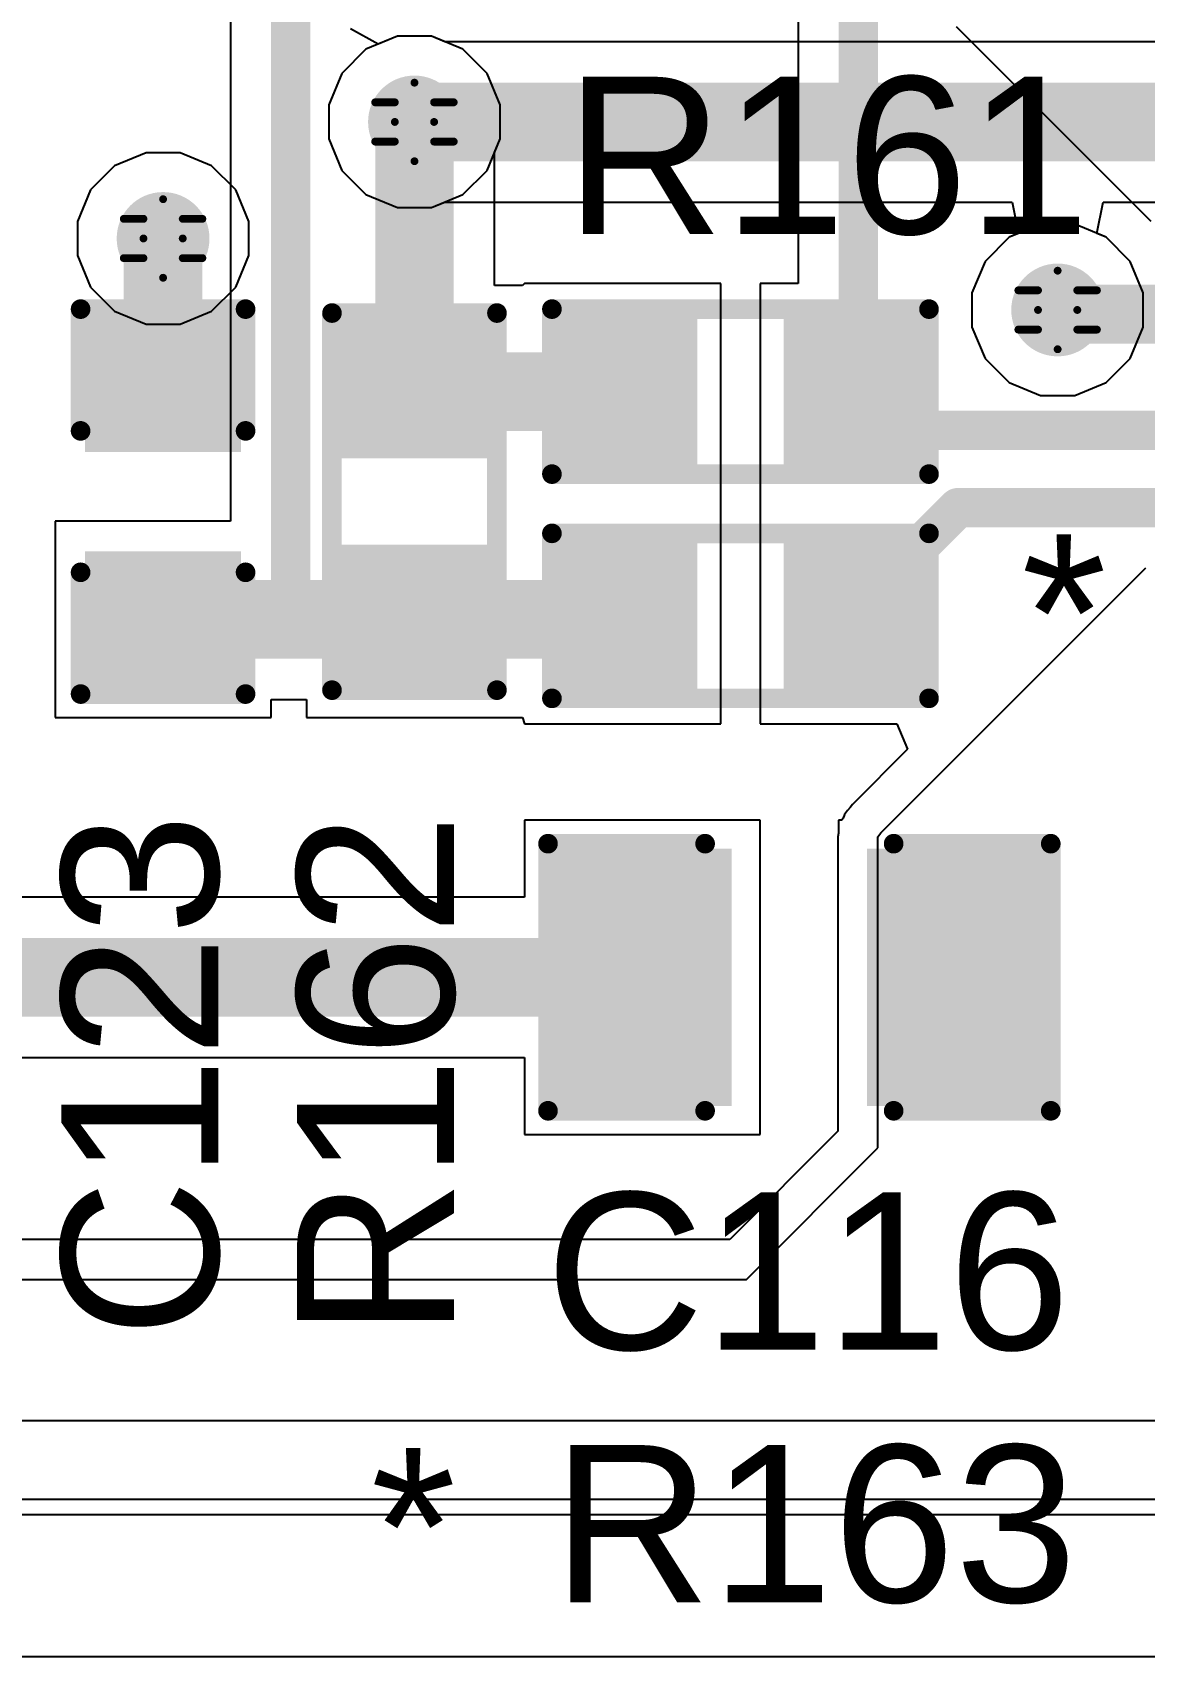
# Model space of a CAD drawing. Header units: inches. Extents: x 24 to 500, y 68 to 269.
# Drawn here: x 304.4 to 311.59, y 101.85 to 112.36 of the extents above; entities that cross this region are included whole.
import ezdxf

# ---------------------------------------------------------------- set-up
doc = ezdxf.new("R2010")
doc.units = ezdxf.units.IN
for name, color, linetype in [('Bottom Layer', 5, 'Continuous'), ('Drill Drawing', 1, 'Continuous'), ('Layer 1', 16, 'Continuous'), ('Layer 2', 76, 'Continuous'), ('Top Layer', 1, 'Continuous'), ('Top Overlay', 2, 'Continuous'), ('Top Paste', 8, 'Continuous'), ('Top Solder', 216, 'Continuous'), ('Via Holes', 16, 'Continuous')]:
    doc.layers.add(name, color=color, linetype=linetype)
doc.styles.add('Arial', font='', dxfattribs={"height": 0.2})
doc.styles.get('Arial').set_extended_font_data('Arial')

# ---------------------------------------------------------------- blocks, each defined once
blk = doc.blocks.new('R___0603_95')
at = {"layer": 'Top Layer'}
for points in [[(-0.38101016, 0.44449746), (-0.38101016, -0.44450254), (-1.14301016, -0.44450254), (-1.14301016, 0.44449746)], [(1.14298984, 0.44449746), (1.14298984, -0.44450254), (0.38098984, -0.44450254), (0.38098984, 0.44449746)]]:
    blk.add_hatch(color=1, dxfattribs=at).paths.add_polyline_path(points)
at = {"layer": 'Top Paste'}
for points in [[(-0.38101016, 0.44449746), (-0.38101016, -0.44450254), (-1.14301016, -0.44450254), (-1.14301016, 0.44449746)], [(1.14298984, 0.44449746), (1.14298984, -0.44450254), (0.38098984, -0.44450254), (0.38098984, 0.44449746)]]:
    blk.add_hatch(color=8, dxfattribs=at).paths.add_polyline_path(points)
at = {"layer": 'Top Solder'}
for points in [[(-0.27941016, 0.5460974599999999), (-0.27941016, -0.54610254), (-1.24461016, -0.54610254), (-1.24461016, 0.5460974599999999)], [(1.24458984, 0.5460974599999999), (1.24458984, -0.54610254), (0.27938984, -0.54610254), (0.27938984, 0.5460974599999999)]]:
    blk.add_hatch(color=216, dxfattribs=at).paths.add_polyline_path(points)
at = {"layer": 'Top Overlay'}
for points in [[(1.21918984, 0.5333974599999999, 0.127, 0.127, 0), (-1.21921016, 0.5333974599999999, 0.127, 0.127, 0)], [(-1.21921016, 0.5333974599999999, 0.127, 0.127, 0), (-1.21921016, -0.53340254, 0.127, 0.127, 0)], [(1.21918984, 0.5333974599999999, 0.127, 0.127, 0), (1.21918984, -0.53340254, 0.127, 0.127, 0)], [(1.21918984, -0.53340254, 0.127, 0.127, 0), (-1.21921016, -0.53340254, 0.127, 0.127, 0)]]:
    blk.add_lwpolyline(points, format="xyseb", dxfattribs=at)
for points in [[(-1.25096016, 0.5333974599999999, 0.0635, 0.0635, 1), (-1.18746016, 0.5333974599999999, 0.0635, 0.0635, 1)], [(-1.25096016, 0.5333974599999999, 0.0635, 0.0635, 1), (-1.18746016, 0.5333974599999999, 0.0635, 0.0635, 1)], [(1.18743984, 0.5333974599999999, 0.0635, 0.0635, 1), (1.25093984, 0.5333974599999999, 0.0635, 0.0635, 1)], [(1.18743984, 0.5333974599999999, 0.0635, 0.0635, 1), (1.25093984, 0.5333974599999999, 0.0635, 0.0635, 1)], [(-1.25096016, -0.53340254, 0.0635, 0.0635, 1), (-1.18746016, -0.53340254, 0.0635, 0.0635, 1)], [(-1.25096016, -0.53340254, 0.0635, 0.0635, 1), (-1.18746016, -0.53340254, 0.0635, 0.0635, 1)], [(1.18743984, -0.53340254, 0.0635, 0.0635, 1), (1.25093984, -0.53340254, 0.0635, 0.0635, 1)], [(1.18743984, -0.53340254, 0.0635, 0.0635, 1), (1.25093984, -0.53340254, 0.0635, 0.0635, 1)]]:
    blk.add_lwpolyline(points, format="xyseb", close=True, dxfattribs=at)
blk = doc.blocks.new('R___0603_96')
at = {"layer": 'Top Layer'}
for points in [[(-0.38101016, 0.44448984), (-0.38101016, -0.4445101599999999), (-1.14301016, -0.4445101599999999), (-1.14301016, 0.44448984)], [(1.14298984, 0.44448984), (1.14298984, -0.4445101599999999), (0.38098984, -0.4445101599999999), (0.38098984, 0.44448984)]]:
    blk.add_hatch(color=1, dxfattribs=at).paths.add_polyline_path(points)
at = {"layer": 'Top Paste'}
for points in [[(-0.38101016, 0.44448984), (-0.38101016, -0.4445101599999999), (-1.14301016, -0.4445101599999999), (-1.14301016, 0.44448984)], [(1.14298984, 0.44448984), (1.14298984, -0.4445101599999999), (0.38098984, -0.4445101599999999), (0.38098984, 0.44448984)]]:
    blk.add_hatch(color=8, dxfattribs=at).paths.add_polyline_path(points)
at = {"layer": 'Top Solder'}
for points in [[(-0.27941016, 0.5460898399999999), (-0.27941016, -0.5461101599999999), (-1.24461016, -0.5461101599999999), (-1.24461016, 0.5460898399999999)], [(1.24458984, 0.5460898399999999), (1.24458984, -0.5461101599999999), (0.27938984, -0.5461101599999999), (0.27938984, 0.5460898399999999)]]:
    blk.add_hatch(color=216, dxfattribs=at).paths.add_polyline_path(points)
at = {"layer": 'Top Overlay'}
for points in [[(-1.21921016, 0.53338984, 0.127, 0.127, 0), (1.21918984, 0.53338984, 0.127, 0.127, 0)], [(-1.21921016, 0.53338984, 0.127, 0.127, 0), (-1.21921016, -0.53341016, 0.127, 0.127, 0)], [(1.21918984, 0.53338984, 0.127, 0.127, 0), (1.21918984, -0.53341016, 0.127, 0.127, 0)], [(-1.21921016, -0.53341016, 0.127, 0.127, 0), (1.21918984, -0.53341016, 0.127, 0.127, 0)]]:
    blk.add_lwpolyline(points, format="xyseb", dxfattribs=at)
for points in [[(-1.25096016, 0.53338984, 0.0635, 0.0635, 1), (-1.18746016, 0.53338984, 0.0635, 0.0635, 1)], [(-1.25096016, 0.53338984, 0.0635, 0.0635, 1), (-1.18746016, 0.53338984, 0.0635, 0.0635, 1)], [(1.18743984, 0.53338984, 0.0635, 0.0635, 1), (1.25093984, 0.53338984, 0.0635, 0.0635, 1)], [(1.18743984, 0.53338984, 0.0635, 0.0635, 1), (1.25093984, 0.53338984, 0.0635, 0.0635, 1)], [(-1.25096016, -0.53341016, 0.0635, 0.0635, 1), (-1.18746016, -0.53341016, 0.0635, 0.0635, 1)], [(-1.25096016, -0.53341016, 0.0635, 0.0635, 1), (-1.18746016, -0.53341016, 0.0635, 0.0635, 1)], [(1.18743984, -0.53341016, 0.0635, 0.0635, 1), (1.25093984, -0.53341016, 0.0635, 0.0635, 1)], [(1.18743984, -0.53341016, 0.0635, 0.0635, 1), (1.25093984, -0.53341016, 0.0635, 0.0635, 1)]]:
    blk.add_lwpolyline(points, format="xyseb", close=True, dxfattribs=at)
blk = doc.blocks.new('R___0603_97')
at = {"layer": 'Top Layer'}
for points in [[(-0.38101016, 0.4445101599999999), (-0.38101016, -0.44448984), (-1.14301016, -0.44448984), (-1.14301016, 0.4445101599999999)], [(1.14298984, 0.4445101599999999), (1.14298984, -0.44448984), (0.38098984, -0.44448984), (0.38098984, 0.4445101599999999)]]:
    blk.add_hatch(color=1, dxfattribs=at).paths.add_polyline_path(points)
at = {"layer": 'Top Paste'}
for points in [[(-0.38101016, 0.4445101599999999), (-0.38101016, -0.44448984), (-1.14301016, -0.44448984), (-1.14301016, 0.4445101599999999)], [(1.14298984, 0.4445101599999999), (1.14298984, -0.44448984), (0.38098984, -0.44448984), (0.38098984, 0.4445101599999999)]]:
    blk.add_hatch(color=8, dxfattribs=at).paths.add_polyline_path(points)
at = {"layer": 'Top Solder'}
for points in [[(-0.27941016, 0.5461101599999999), (-0.27941016, -0.5460898399999999), (-1.24461016, -0.5460898399999999), (-1.24461016, 0.5461101599999999)], [(1.24458984, 0.5461101599999999), (1.24458984, -0.5460898399999999), (0.27938984, -0.5460898399999999), (0.27938984, 0.5461101599999999)]]:
    blk.add_hatch(color=216, dxfattribs=at).paths.add_polyline_path(points)
at = {"layer": 'Top Overlay'}
for points in [[(1.21918984, 0.53341016, 0.127, 0.127, 0), (-1.21921016, 0.53341016, 0.127, 0.127, 0)], [(-1.21921016, 0.53341016, 0.127, 0.127, 0), (-1.21921016, -0.53338984, 0.127, 0.127, 0)], [(1.21918984, 0.53341016, 0.127, 0.127, 0), (1.21918984, -0.53338984, 0.127, 0.127, 0)], [(1.21918984, -0.53338984, 0.127, 0.127, 0), (-1.21921016, -0.53338984, 0.127, 0.127, 0)]]:
    blk.add_lwpolyline(points, format="xyseb", dxfattribs=at)
for points in [[(-1.25096016, 0.53341016, 0.0635, 0.0635, 1), (-1.18746016, 0.53341016, 0.0635, 0.0635, 1)], [(-1.25096016, 0.53341016, 0.0635, 0.0635, 1), (-1.18746016, 0.53341016, 0.0635, 0.0635, 1)], [(1.18743984, 0.53341016, 0.0635, 0.0635, 1), (1.25093984, 0.53341016, 0.0635, 0.0635, 1)], [(1.18743984, 0.53341016, 0.0635, 0.0635, 1), (1.25093984, 0.53341016, 0.0635, 0.0635, 1)], [(-1.25096016, -0.53338984, 0.0635, 0.0635, 1), (-1.18746016, -0.53338984, 0.0635, 0.0635, 1)], [(-1.25096016, -0.53338984, 0.0635, 0.0635, 1), (-1.18746016, -0.53338984, 0.0635, 0.0635, 1)], [(1.18743984, -0.53338984, 0.0635, 0.0635, 1), (1.25093984, -0.53338984, 0.0635, 0.0635, 1)], [(1.18743984, -0.53338984, 0.0635, 0.0635, 1), (1.25093984, -0.53338984, 0.0635, 0.0635, 1)]]:
    blk.add_lwpolyline(points, format="xyseb", close=True, dxfattribs=at)
blk = doc.blocks.new('C___0603_212')
at = {"layer": 'Top Layer'}
for points in [[(-0.38098984, 0.4445101599999999), (-0.38098984, -0.44448984), (-1.14298984, -0.44448984), (-1.14298984, 0.4445101599999999)], [(1.14301016, 0.4445101599999999), (1.14301016, -0.44448984), (0.38101016, -0.44448984), (0.38101016, 0.4445101599999999)]]:
    blk.add_hatch(color=1, dxfattribs=at).paths.add_polyline_path(points)
at = {"layer": 'Top Paste'}
for points in [[(-0.38098984, 0.4445101599999999), (-0.38098984, -0.44448984), (-1.14298984, -0.44448984), (-1.14298984, 0.4445101599999999)], [(1.14301016, 0.4445101599999999), (1.14301016, -0.44448984), (0.38101016, -0.44448984), (0.38101016, 0.4445101599999999)]]:
    blk.add_hatch(color=8, dxfattribs=at).paths.add_polyline_path(points)
at = {"layer": 'Top Solder'}
for points in [[(-0.32098996, 0.50451004), (-0.32098996, -0.5044897199999999), (-1.20298972, -0.5044897199999999), (-1.20298972, 0.50451004)], [(1.20301004, 0.50451004), (1.20301004, -0.5044897199999999), (0.32101028, -0.5044897199999999), (0.32101028, 0.50451004)]]:
    blk.add_hatch(color=216, dxfattribs=at).paths.add_polyline_path(points)
at = {"layer": 'Top Overlay'}
for points in [[(-0.45718984, 0.53341016, 0.127, 0.127, 0), (-1.24458984, 0.53341016, 0.127, 0.127, 0)], [(-1.24458984, -0.53338984, 0.127, 0.127, 0), (-1.24458984, 0.53341016, 0.127, 0.127, 0)], [(1.24461016, 0.53341016, 0.127, 0.127, 0), (0.45721016, 0.53341016, 0.127, 0.127, 0)], [(1.24461016, -0.53338984, 0.127, 0.127, 0), (1.24461016, 0.53341016, 0.127, 0.127, 0)], [(-0.45718984, -0.53338984, 0.127, 0.127, 0), (-1.24458984, -0.53338984, 0.127, 0.127, 0)], [(1.24461016, -0.53338984, 0.127, 0.127, 0), (0.45721016, -0.53338984, 0.127, 0.127, 0)]]:
    blk.add_lwpolyline(points, format="xyseb", dxfattribs=at)
for points in [[(-1.27633984, 0.53341016, 0.0635, 0.0635, 1), (-1.21283984, 0.53341016, 0.0635, 0.0635, 1)], [(-1.27633984, 0.53341016, 0.0635, 0.0635, 1), (-1.21283984, 0.53341016, 0.0635, 0.0635, 1)], [(-0.48893984, 0.53341016, 0.0635, 0.0635, 1), (-0.42543984, 0.53341016, 0.0635, 0.0635, 1)], [(0.4254601599999999, 0.53341016, 0.0635, 0.0635, 1), (0.48896016, 0.53341016, 0.0635, 0.0635, 1)], [(1.21286016, 0.53341016, 0.0635, 0.0635, 1), (1.27636016, 0.53341016, 0.0635, 0.0635, 1)], [(1.21286016, 0.53341016, 0.0635, 0.0635, 1), (1.27636016, 0.53341016, 0.0635, 0.0635, 1)], [(-1.27633984, -0.53338984, 0.0635, 0.0635, 1), (-1.21283984, -0.53338984, 0.0635, 0.0635, 1)], [(-1.27633984, -0.53338984, 0.0635, 0.0635, 1), (-1.21283984, -0.53338984, 0.0635, 0.0635, 1)], [(-0.48893984, -0.53338984, 0.0635, 0.0635, 1), (-0.42543984, -0.53338984, 0.0635, 0.0635, 1)], [(0.4254601599999999, -0.53338984, 0.0635, 0.0635, 1), (0.48896016, -0.53338984, 0.0635, 0.0635, 1)], [(1.21286016, -0.53338984, 0.0635, 0.0635, 1), (1.27636016, -0.53338984, 0.0635, 0.0635, 1)], [(1.21286016, -0.53338984, 0.0635, 0.0635, 1), (1.27636016, -0.53338984, 0.0635, 0.0635, 1)]]:
    blk.add_lwpolyline(points, format="xyseb", close=True, dxfattribs=at)
blk = doc.blocks.new('C___0805_219')
at = {"layer": 'Top Layer'}
for points in [[(-1.52398984, 0.7620025399999999), (-0.5079898399999999, 0.7620025399999999), (-0.5079898399999999, -0.7619974599999999), (-1.52398984, -0.7619974599999999)], [(0.50801016, 0.7620025399999999), (1.52401016, 0.7620025399999999), (1.52401016, -0.7619974599999999), (0.50801016, -0.7619974599999999)]]:
    blk.add_hatch(color=1, dxfattribs=at).paths.add_polyline_path(points)
at = {"layer": 'Top Paste'}
for points in [[(-1.52398984, 0.7620025399999999), (-0.5079898399999999, 0.7620025399999999), (-0.5079898399999999, -0.7619974599999999), (-1.52398984, -0.7619974599999999)], [(0.50801016, 0.7620025399999999), (1.52401016, 0.7620025399999999), (1.52401016, -0.7619974599999999), (0.50801016, -0.7619974599999999)]]:
    blk.add_hatch(color=8, dxfattribs=at).paths.add_polyline_path(points)
at = {"layer": 'Top Solder'}
for points in [[(-1.5939897, 0.8320023999999999), (-0.43798998, 0.8320023999999999), (-0.43798998, -0.83199732), (-1.5939897, -0.83199732)], [(0.4380103, 0.8320023999999999), (1.59401002, 0.8320023999999999), (1.59401002, -0.83199732), (0.4380103, -0.83199732)]]:
    blk.add_hatch(color=216, dxfattribs=at).paths.add_polyline_path(points)
at = {"layer": 'Top Overlay'}
for points in [[(-1.62558984, -0.8635974599999999, 0.127, 0.127, 0), (-1.62558984, 0.8636025399999999, 0.127, 0.127, 0)], [(-1.62558984, 0.8636025399999999, 0.127, 0.127, 0), (-0.6095898399999999, 0.8636025399999999, 0.127, 0.127, 0)], [(0.60961016, 0.8636025399999999, 0.127, 0.127, 0), (1.62561016, 0.8636025399999999, 0.127, 0.127, 0)], [(1.62561016, -0.8635974599999999, 0.127, 0.127, 0), (1.62561016, 0.8636025399999999, 0.127, 0.127, 0)], [(-1.62558984, -0.8635974599999999, 0.127, 0.127, 0), (-0.6095898399999999, -0.8635974599999999, 0.127, 0.127, 0)], [(0.60961016, -0.8635974599999999, 0.127, 0.127, 0), (1.62561016, -0.8635974599999999, 0.127, 0.127, 0)]]:
    blk.add_lwpolyline(points, format="xyseb", dxfattribs=at)
for points in [[(-1.65733984, 0.8636025399999999, 0.0635, 0.0635, 1), (-1.59383984, 0.8636025399999999, 0.0635, 0.0635, 1)], [(-1.65733984, 0.8636025399999999, 0.0635, 0.0635, 1), (-1.59383984, 0.8636025399999999, 0.0635, 0.0635, 1)], [(-0.64133984, 0.8636025399999999, 0.0635, 0.0635, 1), (-0.5778398399999999, 0.8636025399999999, 0.0635, 0.0635, 1)], [(0.57786016, 0.8636025399999999, 0.0635, 0.0635, 1), (0.64136016, 0.8636025399999999, 0.0635, 0.0635, 1)], [(1.59386016, 0.8636025399999999, 0.0635, 0.0635, 1), (1.65736016, 0.8636025399999999, 0.0635, 0.0635, 1)], [(1.59386016, 0.8636025399999999, 0.0635, 0.0635, 1), (1.65736016, 0.8636025399999999, 0.0635, 0.0635, 1)], [(-1.65733984, -0.8635974599999999, 0.0635, 0.0635, 1), (-1.59383984, -0.8635974599999999, 0.0635, 0.0635, 1)], [(-1.65733984, -0.8635974599999999, 0.0635, 0.0635, 1), (-1.59383984, -0.8635974599999999, 0.0635, 0.0635, 1)], [(-0.64133984, -0.8635974599999999, 0.0635, 0.0635, 1), (-0.5778398399999999, -0.8635974599999999, 0.0635, 0.0635, 1)], [(0.57786016, -0.8635974599999999, 0.0635, 0.0635, 1), (0.64136016, -0.8635974599999999, 0.0635, 0.0635, 1)], [(1.59386016, -0.8635974599999999, 0.0635, 0.0635, 1), (1.65736016, -0.8635974599999999, 0.0635, 0.0635, 1)], [(1.59386016, -0.8635974599999999, 0.0635, 0.0635, 1), (1.65736016, -0.8635974599999999, 0.0635, 0.0635, 1)]]:
    blk.add_lwpolyline(points, format="xyseb", close=True, dxfattribs=at)

msp = doc.modelspace()

# ---------------------------------------------------------------- hatches: boundary and pattern name
at = {"layer": 'Bottom Layer'}
h = msp.add_hatch(color=5, dxfattribs=at)
edge = h.paths.add_edge_path()
edge.add_arc((306.8698968, 111.7768148), 0.2999994, 0, 360)
h = msp.add_hatch(color=5, dxfattribs=at)
edge = h.paths.add_edge_path()
edge.add_arc((305.24427648, 111.02341016), 0.2999994, 0, 360)
h = msp.add_hatch(color=5, dxfattribs=at)
edge = h.paths.add_edge_path()
edge.add_arc((311.0291976, 110.56114032), 0.2999994, 0, 360)
at = {"layer": 'Layer 1'}
h = msp.add_hatch(color=16, dxfattribs=at)
edge = h.paths.add_edge_path()
edge.add_arc((306.8698968, 111.7768148), 0.2999994, 0, 360)
h = msp.add_hatch(color=16, dxfattribs=at)
edge = h.paths.add_edge_path()
edge.add_arc((305.24427648, 111.02341016), 0.2999994, 0, 360)
h = msp.add_hatch(color=16, dxfattribs=at)
edge = h.paths.add_edge_path()
edge.add_arc((311.0291976, 110.56114032), 0.2999994, 0, 360)
at = {"layer": 'Layer 2'}
h = msp.add_hatch(color=76, dxfattribs=at)
edge = h.paths.add_edge_path()
edge.add_arc((306.8698968, 111.7768148), 0.2999994, 0, 360)
h = msp.add_hatch(color=76, dxfattribs=at)
edge = h.paths.add_edge_path()
edge.add_arc((305.24427648, 111.02341016), 0.2999994, 0, 360)
h = msp.add_hatch(color=76, dxfattribs=at)
edge = h.paths.add_edge_path()
edge.add_arc((311.0291976, 110.56114032), 0.2999994, 0, 360)
at = {"layer": 'Top Layer'}
h = msp.add_hatch(color=1, dxfattribs=at)
edge = h.paths.add_edge_path()
edge.add_arc((306.8698968, 111.7768148), 0.2999994, 0, 360)
h = msp.add_hatch(color=1, dxfattribs=at)
edge = h.paths.add_edge_path()
edge.add_arc((305.24427648, 111.02341016), 0.2999994, 0, 360)
h = msp.add_hatch(color=1, dxfattribs=at)
edge = h.paths.add_edge_path()
edge.add_arc((311.0291976, 110.56114032), 0.2999994, 0, 360)
at = {"layer": 'Via Holes'}
h = msp.add_hatch(color=7, dxfattribs=at)
edge = h.paths.add_edge_path()
edge.add_arc((306.8698968, 111.7768148), 0.1499997, 0, 360)
h = msp.add_hatch(color=7, dxfattribs=at)
edge = h.paths.add_edge_path()
edge.add_arc((305.24427648, 111.02341016), 0.1499997, 0, 360)
h = msp.add_hatch(color=7, dxfattribs=at)
edge = h.paths.add_edge_path()
edge.add_arc((311.0291976, 110.56114032), 0.1499997, 0, 360)

# ---------------------------------------------------------------- linework, layer by layer
at = {"layer": 'Bottom Layer'}
for p, q in [((306.7596989, 112.3308142), (306.55608234, 112.2464735)), ((306.9800947, 112.3308142), (306.7596989, 112.3308142)), ((307.06712272, 112.29476652), (306.9800947, 112.3308142)), ((319.3955791399999, 112.29476652), (307.06712272, 112.29476652)), ((306.55608234, 112.2464735), (306.4002381, 112.09062926)), ((306.4002381, 112.09062926), (306.3158974, 111.8870127)), ((306.3158974, 111.8870127), (306.3158974, 111.6666169)), ((306.3158974, 111.6666169), (306.4002381, 111.46300034)), ((305.1340785799999, 111.57740956), (304.93046202, 111.49306886)), ((305.35447438, 111.57740956), (305.1340785799999, 111.57740956)), ((305.55809094, 111.49306886), (305.35447438, 111.57740956)), ((304.93046202, 111.49306886), (304.77461778, 111.33722462)), ((305.71393518, 111.33722462), (305.55809094, 111.49306886)), ((306.4002381, 111.46300034), (306.55608234, 111.3071561)), ((304.77461778, 111.33722462), (304.69027708, 111.13360806)), ((305.79827588, 111.13360806), (305.71393518, 111.33722462)), ((306.55608234, 111.3071561), (306.7596989, 111.2228154)), ((306.7596989, 111.2228154), (306.9800947, 111.2228154)), ((306.9800947, 111.2228154), (307.06712272, 111.25886308)), ((307.06712272, 111.25886308), (310.73551518, 111.25886308)), ((310.73551518, 111.25886308), (310.77589356, 111.05586374)), ((311.28250164, 111.05586374), (311.32288002, 111.25886308)), ((311.32288002, 111.25886308), (319.3955791399999, 111.25886308)), ((304.69027708, 111.13360806), (304.69027708, 110.91321226)), ((305.79827588, 110.91321226), (305.79827588, 111.13360806)), ((310.71538314, 111.03079902), (310.5595388999999, 110.87495478)), ((310.77589356, 111.05586374), (310.71538314, 111.03079902)), ((311.34301206, 111.03079902), (311.28250164, 111.05586374)), ((311.4988563, 110.87495478), (311.34301206, 111.03079902)), ((304.69027708, 110.91321226), (304.77461778, 110.7095957)), ((305.71393518, 110.7095957), (305.79827588, 110.91321226)), ((310.5595388999999, 110.87495478), (310.4751982, 110.67133822)), ((311.583197, 110.67133822), (311.4988563, 110.87495478)), ((304.77461778, 110.7095957), (304.93046202, 110.55375146)), ((305.55809094, 110.55375146), (305.71393518, 110.7095957)), ((310.4751982, 110.67133822), (310.4751982, 110.45094242)), ((311.583197, 110.45094242), (311.583197, 110.67133822)), ((304.93046202, 110.55375146), (305.1340785799999, 110.46941076)), ((305.35447438, 110.46941076), (305.55809094, 110.55375146)), ((305.1340785799999, 110.46941076), (305.35447438, 110.46941076)), ((310.4751982, 110.45094242), (310.5595388999999, 110.24732586)), ((311.4988563, 110.24732586), (311.583197, 110.45094242)), ((310.5595388999999, 110.24732586), (310.71538314, 110.09148162)), ((311.34301206, 110.09148162), (311.4988563, 110.24732586)), ((310.71538314, 110.09148162), (310.9189997, 110.00714092)), ((311.1393955, 110.00714092), (311.34301206, 110.09148162)), ((310.9189997, 110.00714092), (311.1393955, 110.00714092)), ((359.79476428, 103.378), (297.688, 103.378)), ((261.239, 102.771956), (376.78359492, 102.77194838))]:
    msp.add_line(p, q, dxfattribs=at)
msp.add_lwpolyline([(306.8698968, 111.7768148, 0.508, 0.508, 0), (319.3955791399999, 111.7768148, 0.508, 0.508, 0)], format="xyseb", dxfattribs=at)
msp.add_lwpolyline([(306.7428968, 111.7768148, 0.254, 0.254, 1), (306.9968968, 111.7768148, 0.254, 0.254, 1)], format="xyseb", close=True, dxfattribs=at)
at = {"layer": 'Drill Drawing'}
for points in [[(306.7428968, 111.9038148, 0.0508, 0.0508, 0), (306.8698968, 112.0308148, 0.0508, 0.0508, 0)], [(306.8698968, 112.0308148, 0.0508, 0.0508, 0), (306.9968968, 111.9038148, 0.0508, 0.0508, 0)], [(306.6158968, 111.9038148, 0.0508, 0.0508, 0), (306.7428968, 111.7768148, 0.0508, 0.0508, 0)], [(306.6158968, 111.9038148, 0.0508, 0.0508, 0), (306.7428968, 111.9038148, 0.0508, 0.0508, 0)], [(306.9968968, 111.9038148, 0.0508, 0.0508, 0), (307.1238968, 111.9038148, 0.0508, 0.0508, 0)], [(306.9968968, 111.7768148, 0.0508, 0.0508, 0), (307.1238968, 111.9038148, 0.0508, 0.0508, 0)], [(306.6158968, 111.6498148, 0.0508, 0.0508, 0), (306.7428968, 111.7768148, 0.0508, 0.0508, 0)], [(306.9968968, 111.7768148, 0.0508, 0.0508, 0), (307.1238968, 111.6498148, 0.0508, 0.0508, 0)], [(306.6158968, 111.6498148, 0.0508, 0.0508, 0), (306.7428968, 111.6498148, 0.0508, 0.0508, 0)], [(306.7428968, 111.6498148, 0.0508, 0.0508, 0), (306.8698968, 111.5228148, 0.0508, 0.0508, 0)], [(306.8698968, 111.5228148, 0.0508, 0.0508, 0), (306.9968968, 111.6498148, 0.0508, 0.0508, 0)], [(306.9968968, 111.6498148, 0.0508, 0.0508, 0), (307.1238968, 111.6498148, 0.0508, 0.0508, 0)], [(305.11727648, 111.15041016, 0.0508, 0.0508, 0), (305.24427648, 111.27741016, 0.0508, 0.0508, 0)], [(305.24427648, 111.27741016, 0.0508, 0.0508, 0), (305.3712764799999, 111.15041016, 0.0508, 0.0508, 0)], [(304.99027648, 111.15041016, 0.0508, 0.0508, 0), (305.11727648, 111.02341016, 0.0508, 0.0508, 0)], [(304.99027648, 111.15041016, 0.0508, 0.0508, 0), (305.11727648, 111.15041016, 0.0508, 0.0508, 0)], [(305.3712764799999, 111.15041016, 0.0508, 0.0508, 0), (305.49827648, 111.15041016, 0.0508, 0.0508, 0)], [(305.3712764799999, 111.02341016, 0.0508, 0.0508, 0), (305.49827648, 111.15041016, 0.0508, 0.0508, 0)], [(304.99027648, 110.89641016, 0.0508, 0.0508, 0), (305.11727648, 111.02341016, 0.0508, 0.0508, 0)], [(305.3712764799999, 111.02341016, 0.0508, 0.0508, 0), (305.49827648, 110.89641016, 0.0508, 0.0508, 0)], [(304.99027648, 110.89641016, 0.0508, 0.0508, 0), (305.11727648, 110.89641016, 0.0508, 0.0508, 0)], [(305.11727648, 110.89641016, 0.0508, 0.0508, 0), (305.24427648, 110.76941016, 0.0508, 0.0508, 0)], [(305.24427648, 110.76941016, 0.0508, 0.0508, 0), (305.3712764799999, 110.89641016, 0.0508, 0.0508, 0)], [(305.3712764799999, 110.89641016, 0.0508, 0.0508, 0), (305.49827648, 110.89641016, 0.0508, 0.0508, 0)], [(310.9021976, 110.68814032, 0.0508, 0.0508, 0), (311.0291976, 110.81514032, 0.0508, 0.0508, 0)], [(311.0291976, 110.81514032, 0.0508, 0.0508, 0), (311.1561976, 110.68814032, 0.0508, 0.0508, 0)], [(310.7751976, 110.68814032, 0.0508, 0.0508, 0), (310.9021976, 110.56114032, 0.0508, 0.0508, 0)], [(310.7751976, 110.68814032, 0.0508, 0.0508, 0), (310.9021976, 110.68814032, 0.0508, 0.0508, 0)], [(311.1561976, 110.68814032, 0.0508, 0.0508, 0), (311.2831976, 110.68814032, 0.0508, 0.0508, 0)], [(311.1561976, 110.56114032, 0.0508, 0.0508, 0), (311.2831976, 110.68814032, 0.0508, 0.0508, 0)], [(310.7751976, 110.43414032, 0.0508, 0.0508, 0), (310.9021976, 110.56114032, 0.0508, 0.0508, 0)], [(311.1561976, 110.56114032, 0.0508, 0.0508, 0), (311.2831976, 110.43414032, 0.0508, 0.0508, 0)], [(310.7751976, 110.43414032, 0.0508, 0.0508, 0), (310.9021976, 110.43414032, 0.0508, 0.0508, 0)], [(310.9021976, 110.43414032, 0.0508, 0.0508, 0), (311.0291976, 110.30714032, 0.0508, 0.0508, 0)], [(311.0291976, 110.30714032, 0.0508, 0.0508, 0), (311.1561976, 110.43414032, 0.0508, 0.0508, 0)], [(311.1561976, 110.43414032, 0.0508, 0.0508, 0), (311.2831976, 110.43414032, 0.0508, 0.0508, 0)]]:
    msp.add_lwpolyline(points, format="xyseb", dxfattribs=at)
for points in [[(306.8571968, 112.0308148, 0.0254, 0.0254, 1), (306.8825968, 112.0308148, 0.0254, 0.0254, 1)], [(306.8571968, 112.0308148, 0.0254, 0.0254, 1), (306.8825968, 112.0308148, 0.0254, 0.0254, 1)], [(306.6031968, 111.9038148, 0.0254, 0.0254, 1), (306.6285968, 111.9038148, 0.0254, 0.0254, 1)], [(306.6031968, 111.9038148, 0.0254, 0.0254, 1), (306.6285968, 111.9038148, 0.0254, 0.0254, 1)], [(306.7301968, 111.9038148, 0.0254, 0.0254, 1), (306.7555968, 111.9038148, 0.0254, 0.0254, 1)], [(306.7301968, 111.9038148, 0.0254, 0.0254, 1), (306.7555968, 111.9038148, 0.0254, 0.0254, 1)], [(306.9841967999999, 111.9038148, 0.0254, 0.0254, 1), (307.0095968, 111.9038148, 0.0254, 0.0254, 1)], [(306.9841967999999, 111.9038148, 0.0254, 0.0254, 1), (307.0095968, 111.9038148, 0.0254, 0.0254, 1)], [(307.1111968, 111.9038148, 0.0254, 0.0254, 1), (307.1365967999999, 111.9038148, 0.0254, 0.0254, 1)], [(307.1111968, 111.9038148, 0.0254, 0.0254, 1), (307.1365967999999, 111.9038148, 0.0254, 0.0254, 1)], [(306.7301968, 111.7768148, 0.0254, 0.0254, 1), (306.7555968, 111.7768148, 0.0254, 0.0254, 1)], [(306.7301968, 111.7768148, 0.0254, 0.0254, 1), (306.7555968, 111.7768148, 0.0254, 0.0254, 1)], [(306.9841967999999, 111.7768148, 0.0254, 0.0254, 1), (307.0095968, 111.7768148, 0.0254, 0.0254, 1)], [(306.9841967999999, 111.7768148, 0.0254, 0.0254, 1), (307.0095968, 111.7768148, 0.0254, 0.0254, 1)], [(306.6031968, 111.6498148, 0.0254, 0.0254, 1), (306.6285968, 111.6498148, 0.0254, 0.0254, 1)], [(306.6031968, 111.6498148, 0.0254, 0.0254, 1), (306.6285968, 111.6498148, 0.0254, 0.0254, 1)], [(306.7301968, 111.6498148, 0.0254, 0.0254, 1), (306.7555968, 111.6498148, 0.0254, 0.0254, 1)], [(306.7301968, 111.6498148, 0.0254, 0.0254, 1), (306.7555968, 111.6498148, 0.0254, 0.0254, 1)], [(306.9841967999999, 111.6498148, 0.0254, 0.0254, 1), (307.0095968, 111.6498148, 0.0254, 0.0254, 1)], [(306.9841967999999, 111.6498148, 0.0254, 0.0254, 1), (307.0095968, 111.6498148, 0.0254, 0.0254, 1)], [(307.1111968, 111.6498148, 0.0254, 0.0254, 1), (307.1365967999999, 111.6498148, 0.0254, 0.0254, 1)], [(307.1111968, 111.6498148, 0.0254, 0.0254, 1), (307.1365967999999, 111.6498148, 0.0254, 0.0254, 1)], [(306.8571968, 111.5228148, 0.0254, 0.0254, 1), (306.8825968, 111.5228148, 0.0254, 0.0254, 1)], [(306.8571968, 111.5228148, 0.0254, 0.0254, 1), (306.8825968, 111.5228148, 0.0254, 0.0254, 1)], [(305.23157648, 111.27741016, 0.0254, 0.0254, 1), (305.25697648, 111.27741016, 0.0254, 0.0254, 1)], [(305.23157648, 111.27741016, 0.0254, 0.0254, 1), (305.25697648, 111.27741016, 0.0254, 0.0254, 1)], [(304.97757648, 111.15041016, 0.0254, 0.0254, 1), (305.00297648, 111.15041016, 0.0254, 0.0254, 1)], [(304.97757648, 111.15041016, 0.0254, 0.0254, 1), (305.00297648, 111.15041016, 0.0254, 0.0254, 1)], [(305.10457648, 111.15041016, 0.0254, 0.0254, 1), (305.12997648, 111.15041016, 0.0254, 0.0254, 1)], [(305.10457648, 111.15041016, 0.0254, 0.0254, 1), (305.12997648, 111.15041016, 0.0254, 0.0254, 1)], [(305.35857648, 111.15041016, 0.0254, 0.0254, 1), (305.38397648, 111.15041016, 0.0254, 0.0254, 1)], [(305.35857648, 111.15041016, 0.0254, 0.0254, 1), (305.38397648, 111.15041016, 0.0254, 0.0254, 1)], [(305.48557648, 111.15041016, 0.0254, 0.0254, 1), (305.51097648, 111.15041016, 0.0254, 0.0254, 1)], [(305.48557648, 111.15041016, 0.0254, 0.0254, 1), (305.51097648, 111.15041016, 0.0254, 0.0254, 1)], [(305.10457648, 111.02341016, 0.0254, 0.0254, 1), (305.12997648, 111.02341016, 0.0254, 0.0254, 1)], [(305.10457648, 111.02341016, 0.0254, 0.0254, 1), (305.12997648, 111.02341016, 0.0254, 0.0254, 1)], [(305.35857648, 111.02341016, 0.0254, 0.0254, 1), (305.38397648, 111.02341016, 0.0254, 0.0254, 1)], [(305.35857648, 111.02341016, 0.0254, 0.0254, 1), (305.38397648, 111.02341016, 0.0254, 0.0254, 1)], [(304.97757648, 110.89641016, 0.0254, 0.0254, 1), (305.00297648, 110.89641016, 0.0254, 0.0254, 1)], [(304.97757648, 110.89641016, 0.0254, 0.0254, 1), (305.00297648, 110.89641016, 0.0254, 0.0254, 1)], [(305.10457648, 110.89641016, 0.0254, 0.0254, 1), (305.12997648, 110.89641016, 0.0254, 0.0254, 1)], [(305.10457648, 110.89641016, 0.0254, 0.0254, 1), (305.12997648, 110.89641016, 0.0254, 0.0254, 1)], [(305.35857648, 110.89641016, 0.0254, 0.0254, 1), (305.38397648, 110.89641016, 0.0254, 0.0254, 1)], [(305.35857648, 110.89641016, 0.0254, 0.0254, 1), (305.38397648, 110.89641016, 0.0254, 0.0254, 1)], [(305.48557648, 110.89641016, 0.0254, 0.0254, 1), (305.51097648, 110.89641016, 0.0254, 0.0254, 1)], [(305.48557648, 110.89641016, 0.0254, 0.0254, 1), (305.51097648, 110.89641016, 0.0254, 0.0254, 1)], [(305.23157648, 110.76941016, 0.0254, 0.0254, 1), (305.25697648, 110.76941016, 0.0254, 0.0254, 1)], [(305.23157648, 110.76941016, 0.0254, 0.0254, 1), (305.25697648, 110.76941016, 0.0254, 0.0254, 1)], [(311.0164976, 110.81514032, 0.0254, 0.0254, 1), (311.0418976, 110.81514032, 0.0254, 0.0254, 1)], [(311.0164976, 110.81514032, 0.0254, 0.0254, 1), (311.0418976, 110.81514032, 0.0254, 0.0254, 1)], [(310.7624976, 110.68814032, 0.0254, 0.0254, 1), (310.7878976, 110.68814032, 0.0254, 0.0254, 1)], [(310.7624976, 110.68814032, 0.0254, 0.0254, 1), (310.7878976, 110.68814032, 0.0254, 0.0254, 1)], [(310.8894976, 110.68814032, 0.0254, 0.0254, 1), (310.9148976, 110.68814032, 0.0254, 0.0254, 1)], [(310.8894976, 110.68814032, 0.0254, 0.0254, 1), (310.9148976, 110.68814032, 0.0254, 0.0254, 1)], [(311.1434976, 110.68814032, 0.0254, 0.0254, 1), (311.1688976, 110.68814032, 0.0254, 0.0254, 1)], [(311.1434976, 110.68814032, 0.0254, 0.0254, 1), (311.1688976, 110.68814032, 0.0254, 0.0254, 1)], [(311.2704976, 110.68814032, 0.0254, 0.0254, 1), (311.2958976, 110.68814032, 0.0254, 0.0254, 1)], [(311.2704976, 110.68814032, 0.0254, 0.0254, 1), (311.2958976, 110.68814032, 0.0254, 0.0254, 1)], [(310.8894976, 110.56114032, 0.0254, 0.0254, 1), (310.9148976, 110.56114032, 0.0254, 0.0254, 1)], [(310.8894976, 110.56114032, 0.0254, 0.0254, 1), (310.9148976, 110.56114032, 0.0254, 0.0254, 1)], [(311.1434976, 110.56114032, 0.0254, 0.0254, 1), (311.1688976, 110.56114032, 0.0254, 0.0254, 1)], [(311.1434976, 110.56114032, 0.0254, 0.0254, 1), (311.1688976, 110.56114032, 0.0254, 0.0254, 1)], [(310.7624976, 110.43414032, 0.0254, 0.0254, 1), (310.7878976, 110.43414032, 0.0254, 0.0254, 1)], [(310.7624976, 110.43414032, 0.0254, 0.0254, 1), (310.7878976, 110.43414032, 0.0254, 0.0254, 1)], [(310.8894976, 110.43414032, 0.0254, 0.0254, 1), (310.9148976, 110.43414032, 0.0254, 0.0254, 1)], [(310.8894976, 110.43414032, 0.0254, 0.0254, 1), (310.9148976, 110.43414032, 0.0254, 0.0254, 1)], [(311.1434976, 110.43414032, 0.0254, 0.0254, 1), (311.1688976, 110.43414032, 0.0254, 0.0254, 1)], [(311.1434976, 110.43414032, 0.0254, 0.0254, 1), (311.1688976, 110.43414032, 0.0254, 0.0254, 1)], [(311.2704976, 110.43414032, 0.0254, 0.0254, 1), (311.2958976, 110.43414032, 0.0254, 0.0254, 1)], [(311.2704976, 110.43414032, 0.0254, 0.0254, 1), (311.2958976, 110.43414032, 0.0254, 0.0254, 1)], [(311.0164976, 110.30714032, 0.0254, 0.0254, 1), (311.0418976, 110.30714032, 0.0254, 0.0254, 1)], [(311.0164976, 110.30714032, 0.0254, 0.0254, 1), (311.0418976, 110.30714032, 0.0254, 0.0254, 1)]]:
    msp.add_lwpolyline(points, format="xyseb", close=True, dxfattribs=at)
at = {"layer": 'Layer 1'}
for p, q in [((306.7596989, 112.3308142), (306.55608234, 112.2464735)), ((306.9800947, 112.3308142), (306.7596989, 112.3308142)), ((307.18371126, 112.2464735), (306.9800947, 112.3308142)), ((306.55608234, 112.2464735), (306.4002381, 112.09062926)), ((307.3395555, 112.09062926), (307.18371126, 112.2464735)), ((306.4002381, 112.09062926), (306.3158974, 111.8870127)), ((307.4238962, 111.8870127), (307.3395555, 112.09062926)), ((306.3158974, 111.8870127), (306.3158974, 111.6666169)), ((307.4238962, 111.6666169), (307.4238962, 111.8870127)), ((306.3158974, 111.6666169), (306.4002381, 111.46300034)), ((307.3395555, 111.46300034), (307.4238962, 111.6666169)), ((306.4002381, 111.46300034), (306.55608234, 111.3071561)), ((307.18371126, 111.3071561), (307.3395555, 111.46300034)), ((306.55608234, 111.3071561), (306.7596989, 111.2228154)), ((306.7596989, 111.2228154), (306.9800947, 111.2228154)), ((306.9800947, 111.2228154), (307.18371126, 111.3071561)), ((310.9189997, 111.11513972), (310.71538314, 111.03079902)), ((311.1393955, 111.11513972), (310.9189997, 111.11513972)), ((311.34301206, 111.03079902), (311.1393955, 111.11513972)), ((310.71538314, 111.03079902), (310.5595388999999, 110.87495478)), ((311.4988563, 110.87495478), (311.34301206, 111.03079902)), ((310.5595388999999, 110.87495478), (310.4751982, 110.67133822)), ((311.583197, 110.67133822), (311.4988563, 110.87495478)), ((310.4751982, 110.67133822), (310.4751982, 110.45094242)), ((311.583197, 110.45094242), (311.583197, 110.67133822)), ((310.4751982, 110.45094242), (310.5595388999999, 110.24732586)), ((311.4988563, 110.24732586), (311.583197, 110.45094242)), ((310.5595388999999, 110.24732586), (310.71538314, 110.09148162)), ((311.34301206, 110.09148162), (311.4988563, 110.24732586)), ((310.71538314, 110.09148162), (310.9189997, 110.00714092)), ((311.1393955, 110.00714092), (311.34301206, 110.09148162)), ((310.9189997, 110.00714092), (311.1393955, 110.00714092))]:
    msp.add_line(p, q, dxfattribs=at)
at = {"layer": 'Layer 2'}
for p, q in [((306.7596989, 112.3308142), (306.55608234, 112.2464735)), ((306.9800947, 112.3308142), (306.7596989, 112.3308142)), ((307.18371126, 112.2464735), (306.9800947, 112.3308142)), ((306.55608234, 112.2464735), (306.4002381, 112.09062926)), ((307.3395555, 112.09062926), (307.18371126, 112.2464735)), ((306.4002381, 112.09062926), (306.3158974, 111.8870127)), ((307.4238962, 111.8870127), (307.3395555, 112.09062926)), ((306.3158974, 111.8870127), (306.3158974, 111.6666169)), ((307.4238962, 111.6666169), (307.4238962, 111.8870127)), ((306.3158974, 111.6666169), (306.4002381, 111.46300034)), ((307.3395555, 111.46300034), (307.4238962, 111.6666169)), ((305.1340785799999, 111.57740956), (304.93046202, 111.49306886)), ((305.35447438, 111.57740956), (305.1340785799999, 111.57740956)), ((305.55809094, 111.49306886), (305.35447438, 111.57740956)), ((304.93046202, 111.49306886), (304.77461778, 111.33722462)), ((305.71393518, 111.33722462), (305.55809094, 111.49306886)), ((306.4002381, 111.46300034), (306.55608234, 111.3071561)), ((307.18371126, 111.3071561), (307.3395555, 111.46300034)), ((304.77461778, 111.33722462), (304.69027708, 111.13360806)), ((305.79827588, 111.13360806), (305.71393518, 111.33722462)), ((306.55608234, 111.3071561), (306.7596989, 111.2228154)), ((306.7596989, 111.2228154), (306.9800947, 111.2228154)), ((306.9800947, 111.2228154), (307.18371126, 111.3071561)), ((304.69027708, 111.13360806), (304.69027708, 110.91321226)), ((305.79827588, 110.91321226), (305.79827588, 111.13360806)), ((304.69027708, 110.91321226), (304.77461778, 110.7095957)), ((305.71393518, 110.7095957), (305.79827588, 110.91321226)), ((304.77461778, 110.7095957), (304.93046202, 110.55375146)), ((305.55809094, 110.55375146), (305.71393518, 110.7095957)), ((304.93046202, 110.55375146), (305.1340785799999, 110.46941076)), ((305.35447438, 110.46941076), (305.55809094, 110.55375146)), ((305.1340785799999, 110.46941076), (305.35447438, 110.46941076)), ((359.537, 102.87), (247.328563, 102.87)), ((290.195, 101.854), (360.807, 101.854))]:
    msp.add_line(p, q, dxfattribs=at)
at = {"layer": 'Top Layer'}
for p, q in [((305.68033098, 117.63880206), (305.68033098, 109.1949556)), ((309.35163174, 117.63880206), (309.35163174, 110.7316556)), ((306.63506364, 112.2791887), (306.4572611, 112.37996066)), ((311.63351948, 111.13318896), (310.3750866399999, 112.39162688)), ((306.7596989, 112.3308142), (306.63506364, 112.2791887)), ((306.9800947, 112.3308142), (306.7596989, 112.3308142)), ((307.18371126, 112.2464735), (306.9800947, 112.3308142)), ((307.3395555, 112.09062926), (307.18371126, 112.2464735)), ((307.4238962, 111.8870127), (307.3395555, 112.09062926)), ((307.4238962, 111.6666169), (307.4238962, 111.8870127)), ((307.38784852, 111.57958888), (307.4238962, 111.6666169)), ((307.38784852, 110.7189556), (307.38784852, 111.57958888)), ((307.56839426, 110.7189556), (307.38784852, 110.7189556)), ((307.5810968, 110.73165814), (307.56839426, 110.7189556)), ((307.5810968, 110.7316556), (307.5810968, 110.73165814)), ((308.8510968, 110.7316556), (307.5810968, 110.7316556)), ((308.8510968, 109.33466068), (308.8510968, 110.7316556)), ((309.35163174, 110.7316556), (309.1050968, 110.7316556)), ((309.1050968, 110.7316556), (309.1050968, 109.33466068)), ((308.85110188, 109.33466068), (308.8510968, 109.33466068)), ((308.85110188, 109.28166612), (308.85110188, 109.33466068)), ((309.1050968, 109.33466068), (309.10509172, 109.33465814)), ((309.10509172, 109.33465814), (309.10509172, 109.28166612)), ((308.8510968, 107.8846712), (308.8510968, 109.28166612)), ((308.8510968, 109.28166612), (308.85110188, 109.28166612)), ((309.10509172, 109.28166612), (309.10509426, 109.28166612)), ((309.10509426, 109.28166612), (309.1050968, 109.1568556)), ((305.68033098, 109.1949556), (304.5457968, 109.1949556)), ((304.5457968, 109.1949556), (304.5457968, 107.9249556)), ((309.1050968, 109.1568556), (309.1050968, 107.8846712)), ((309.88513334, 107.18099214), (311.5988307, 108.8946895)), ((305.9427968, 107.9249556), (305.9427968, 108.04201404)), ((305.9427968, 108.04201404), (306.1713968, 108.04201404)), ((306.1713968, 108.04201404), (306.1713968, 107.9249556)), ((304.5457968, 107.9249556), (305.9427968, 107.9249556)), ((306.1713968, 107.9249556), (307.56839426, 107.9249556)), ((307.56839426, 107.9249556), (307.5810968, 107.8846712)), ((307.5810968, 107.8846712), (308.8510968, 107.8846712)), ((309.1050968, 107.8846712), (309.99025632, 107.8846712)), ((309.99025632, 107.8846712), (310.05829784, 107.72040432)), ((310.05829784, 107.72040432), (309.7020095, 107.36411598)), ((309.6698023, 107.32487044), (309.6517683, 107.2978804)), ((309.68783884, 107.34290698), (309.6698023, 107.32487044)), ((309.7020095, 107.36411598), (309.68783884, 107.34290698)), ((309.1050968, 107.2623712), (307.5810968, 107.2623712)), ((307.5810968, 107.2623712), (307.5810968, 106.76433308)), ((309.1050968, 105.2303712), (309.1050968, 107.2623712)), ((309.63402894, 107.2623712), (309.6130968, 107.2623712)), ((309.6130968, 107.2623712), (309.6130968, 107.17901094)), ((309.64200454, 107.27430666), (309.63402894, 107.2623712)), ((309.6517683, 107.2978804), (309.64200454, 107.27430666)), ((309.6130968, 107.17901094), (309.60812094, 107.15399448)), ((309.60812094, 107.15399448), (309.60812094, 105.25036354)), ((309.8670968, 107.15399448), (309.86709934, 107.1540021)), ((309.8670968, 105.14309172), (309.8670968, 107.15399448)), ((309.86709934, 107.1540021), (309.88513334, 107.18099214)), ((307.5810968, 106.76433308), (300.98808484, 106.76433308)), ((300.7735539, 105.72842964), (307.5810968, 105.72842964)), ((307.5810968, 105.72842964), (307.5810968, 105.2303712)), ((307.5810968, 105.2303712), (309.1050968, 105.2303712)), ((309.60812094, 105.25036354), (308.90913326, 104.55138348)), ((309.01640508, 104.29240762), (309.8670968, 105.14309172)), ((308.90913326, 104.55138348), (299.7153391, 104.55138348)), ((299.60806728, 104.29240762), (309.01640508, 104.29240762))]:
    msp.add_line(p, q, dxfattribs=at)
for points in [[(306.0687960399999, 108.55996576, 0.254, 0.254, 0), (306.0687960399999, 118.03381016, 0.254, 0.254, 0)], [(309.7400968, 110.0331556, 0.254, 0.254, 0), (309.7400968, 118.03381016, 0.254, 0.254, 0)], [(306.8698968, 110.08397592, 0.508, 0.508, 0), (306.8698968, 111.7768148, 0.508, 0.508, 0)], [(305.24427648, 110.08397592, 0.508, 0.508, 0), (305.24427648, 111.02341016, 0.508, 0.508, 0)], [(311.0291976, 110.56114032, 0.3809999999999999, 0.3809999999999999, 0), (311.05645688, 110.53388104, 0.3809999999999999, 0.3809999999999999, 0)], [(311.05645688, 110.53388104, 0.3809999999999999, 0.3809999999999999, 0), (312.3724004, 110.53388104, 0.3809999999999999, 0.3809999999999999, 0)], [(306.8698866399999, 110.08396576, 0.508, 0.508, 0), (306.92068664, 110.03316576, 0.508, 0.508, 0)], [(306.92068664, 110.03316576, 0.508, 0.508, 0), (308.21608664, 110.03316576, 0.508, 0.508, 0)], [(305.24427648, 110.08397592, 0.2032, 0.2032, 0), (305.24428664, 110.08396576, 0.2032, 0.2032, 0)], [(309.7400968, 110.0331556, 0.254, 0.254, 0), (309.99007344, 109.78317896, 0.254, 0.254, 0)], [(309.99007344, 109.78317896, 0.254, 0.254, 0), (312.53190224, 109.78317896, 0.254, 0.254, 0)], [(310.002682, 108.9006712, 0.254, 0.254, 0), (310.38516536, 109.28315456, 0.254, 0.254, 0)], [(310.38516536, 109.28315456, 0.254, 0.254, 0), (312.53190224, 109.28315456, 0.254, 0.254, 0)], [(309.74008664, 108.64666104, 0.254, 0.254, 0), (309.9940968, 108.9006712, 0.254, 0.254, 0)], [(309.9940968, 108.9006712, 0.254, 0.254, 0), (310.002682, 108.9006712, 0.254, 0.254, 0)], [(305.4982866399999, 108.55996576, 0.508, 0.508, 0), (306.0687960399999, 108.55996576, 0.508, 0.508, 0)], [(306.0687960399999, 108.55996576, 0.508, 0.508, 0), (308.19287104, 108.55996576, 0.508, 0.508, 0)], [(308.19287104, 108.55996576, 0.254, 0.254, 0), (308.21608664, 108.58318136, 0.254, 0.254, 0)], [(309.74008664, 108.63807584, 0.254, 0.254, 0), (309.74008664, 108.64666104, 0.254, 0.254, 0)], [(300.7735412, 106.24638136, 0.508, 0.508, 0), (308.34308664, 106.24638136, 0.508, 0.508, 0)]]:
    msp.add_lwpolyline(points, format="xyseb", dxfattribs=at)
for points in [[(306.7428968, 111.7768148, 0.254, 0.254, 1), (306.9968968, 111.7768148, 0.254, 0.254, 1)], [(305.11727648, 111.02341016, 0.254, 0.254, 1), (305.3712764799999, 111.02341016, 0.254, 0.254, 1)], [(310.9339476, 110.56114032, 0.1905, 0.1905, 1), (311.1244476, 110.56114032, 0.1905, 0.1905, 1)], [(310.96120688, 110.53388104, 0.1905, 0.1905, 1), (311.15170688, 110.53388104, 0.1905, 0.1905, 1)], [(310.96120688, 110.53388104, 0.1905, 0.1905, 1), (311.15170688, 110.53388104, 0.1905, 0.1905, 1)], [(305.11727648, 110.08397592, 0.254, 0.254, 1), (305.3712764799999, 110.08397592, 0.254, 0.254, 1)], [(306.74288664, 110.08396576, 0.254, 0.254, 1), (306.99688664, 110.08396576, 0.254, 0.254, 1)], [(306.7428968, 110.08397592, 0.254, 0.254, 1), (306.9968968, 110.08397592, 0.254, 0.254, 1)], [(306.79368664, 110.03316576, 0.254, 0.254, 1), (307.0476866399999, 110.03316576, 0.254, 0.254, 1)], [(306.79368664, 110.03316576, 0.254, 0.254, 1), (307.0476866399999, 110.03316576, 0.254, 0.254, 1)], [(308.0890866399999, 110.03316576, 0.254, 0.254, 1), (308.34308664, 110.03316576, 0.254, 0.254, 1)], [(305.19347648, 110.08397592, 0.1016, 0.1016, 1), (305.29507648, 110.08397592, 0.1016, 0.1016, 1)], [(305.19348664, 110.08396576, 0.1016, 0.1016, 1), (305.29508664, 110.08396576, 0.1016, 0.1016, 1)], [(309.6765968, 110.0331556, 0.127, 0.127, 1), (309.8035968, 110.0331556, 0.127, 0.127, 1)], [(309.6765968, 110.0331556, 0.127, 0.127, 1), (309.8035968, 110.0331556, 0.127, 0.127, 1)], [(309.92657344, 109.78317896, 0.127, 0.127, 1), (310.05357344, 109.78317896, 0.127, 0.127, 1)], [(309.92657344, 109.78317896, 0.127, 0.127, 1), (310.05357344, 109.78317896, 0.127, 0.127, 1)], [(310.32166536, 109.28315456, 0.127, 0.127, 1), (310.4486653599999, 109.28315456, 0.127, 0.127, 1)], [(310.32166536, 109.28315456, 0.127, 0.127, 1), (310.4486653599999, 109.28315456, 0.127, 0.127, 1)], [(309.9305968, 108.9006712, 0.127, 0.127, 1), (310.0575968, 108.9006712, 0.127, 0.127, 1)], [(309.9305968, 108.9006712, 0.127, 0.127, 1), (310.0575968, 108.9006712, 0.127, 0.127, 1)], [(309.939182, 108.9006712, 0.127, 0.127, 1), (310.066182, 108.9006712, 0.127, 0.127, 1)], [(309.939182, 108.9006712, 0.127, 0.127, 1), (310.066182, 108.9006712, 0.127, 0.127, 1)], [(305.37128664, 108.55996576, 0.254, 0.254, 1), (305.62528664, 108.55996576, 0.254, 0.254, 1)], [(305.94179604, 108.55996576, 0.254, 0.254, 1), (306.19579604, 108.55996576, 0.254, 0.254, 1)], [(305.94179604, 108.55996576, 0.254, 0.254, 1), (306.19579604, 108.55996576, 0.254, 0.254, 1)], [(308.06587104, 108.55996576, 0.254, 0.254, 1), (308.31987104, 108.55996576, 0.254, 0.254, 1)], [(308.15258664, 108.58318136, 0.127, 0.127, 1), (308.27958664, 108.58318136, 0.127, 0.127, 1)], [(309.67658664, 108.64666104, 0.127, 0.127, 1), (309.80358664, 108.64666104, 0.127, 0.127, 1)], [(309.67658664, 108.64666104, 0.127, 0.127, 1), (309.80358664, 108.64666104, 0.127, 0.127, 1)], [(309.67658664, 108.63807584, 0.127, 0.127, 1), (309.80358664, 108.63807584, 0.127, 0.127, 1)], [(306.00529604, 108.55996576, 0.127, 0.127, 1), (306.13229604, 108.55996576, 0.127, 0.127, 1)], [(308.12937104, 108.55996576, 0.127, 0.127, 1), (308.25637104, 108.55996576, 0.127, 0.127, 1)], [(308.21608664, 106.24638136, 0.254, 0.254, 1), (308.47008664, 106.24638136, 0.254, 0.254, 1)]]:
    msp.add_lwpolyline(points, format="xyseb", close=True, dxfattribs=at)

# ---------------------------------------------------------------- block references
for name, p, rotation in [('C___0603_212', (305.24428664, 109.32196576), 270), ('R___0603_96', (306.8698866399999, 109.32196576), 90), ('R___0603_97', (308.97808664, 110.03316576), 180), ('R___0603_95', (308.97808664, 108.58316866), 180)]:
    msp.add_blockref(name, p, dxfattribs=dict(rotation=rotation))
msp.add_blockref('C___0805_219', (309.35908664, 106.24636866))

# ---------------------------------------------------------------- texts
at = {"layer": 'Top Overlay', "style": 'Arial'}
for s, p in [('R161', (307.84409856, 111.05330342)), ('C116', (307.7171011, 103.83853502)), ('R163', (307.761386, 102.20530486))]:
    msp.add_text(s, height=1.016, dxfattribs=at).set_placement(p)
at = {"layer": 'Top Overlay', "style": 'Arial', "text_generation_flag": 2}
for p in [(311.34683984, 108.09416786), (307.13940096, 102.18563002)]:
    msp.add_text('*', height=1.016, dxfattribs=at).set_placement(p)
at = {"layer": 'Top Overlay', "style": 'Arial'}
for s, p in [('C123', (305.60188308, 103.91420162)), ('R162', (307.12588308, 103.91420162))]:
    msp.add_text(s, height=1.016, rotation=90, dxfattribs=at).set_placement(p)

doc.saveas('drawing.dxf')
